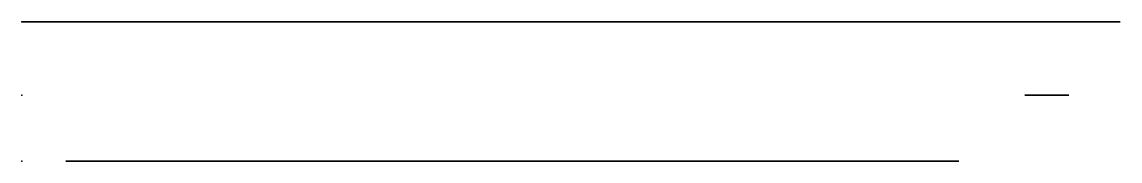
# Model space of a CAD drawing. Header units: centimetres. Extents: x 0 to 64.5, y 0.1 to 1.8.
# Drawn here: x 23.9 to 31.4, y 0.55 to 1.5 of the extents above; entities that cross this region are included whole.
import ezdxf

# ---------------------------------------------------------------- set-up
doc = ezdxf.new("R2010")
doc.units = ezdxf.units.CM
doc.header["$MEASUREMENT"] = 0
for name, color, linetype in [('Middle_piece_10mm_Sketch1', 7, 'Continuous'), ('Middle_piece_10mm_Sketch2', 7, 'Continuous'), ('Middle_piece_10mm_Sketch3', 7, 'Continuous'), ('Middle_piece_10mm_Sketch4', 7, 'Continuous')]:
    doc.layers.add(name, color=color, linetype=linetype)

# ---------------------------------------------------------------- blocks, each defined once
blk = doc.blocks.new('Middle_piece_10mm')
at = {"layer": 'Middle_piece_10mm_Sketch1'}
for p, q in [((6.4, 0.55, -12.6), (0.3, 0.55, -12.6)), ((0.3, 0.55, -3.4), (0.65, 0.55, -3.4)), ((0.3, 0.55, -12.6), (0.3, 0.55, -3.4)), ((0.65, 0.55, -0.85), (6.05, 0.55, -0.85)), ((6.05, 0.55, -3.4), (0.65, 0.55, -3.4)), ((0.65, 0.55, -3.4), (0.65, 0.55, -0.85)), ((2.35, 0.55, -9.8), (2.35, 0.55, -11.9)), ((2.35, 0.55, -11.9), (5.15, 0.55, -11.9)), ((5.15, 0.55, -9.8), (2.35, 0.55, -9.8)), ((2.75, 0.55, -3.4), (2.75, 0.55, -5.3)), ((2.75, 0.55, -5.3), (5.05, 0.55, -5.3)), ((5.05, 0.55, -3.4), (2.75, 0.55, -3.4)), ((5.05, 0.55, -5.3), (5.05, 0.55, -3.4)), ((5.15, 0.55, -11.9), (5.15, 0.55, -9.8)), ((6.05, 0.55, -0.85), (6.05, 0.55, -3.4)), ((6.05, 0.55, -3.4), (6.4, 0.55, -3.4)), ((6.4, 0.55, -3.4), (6.4, 0.55, -12.6))]:
    blk.add_line(p, q, dxfattribs=at)
blk.add_point((0, 0.55, 0), dxfattribs=at)
at = {"layer": 'Middle_piece_10mm_Sketch2'}
for p, q in [((0.3, 0.55, -12.6), (0.3, 0.55, -3.4)), ((0.3, 0.55, -3.4), (6.4, 0.55, -3.4)), ((6.4, 0.55, -12.6), (0.3, 0.55, -12.6)), ((4.95, 0.55, -11.65), (2.55, 0.55, -11.65)), ((2.55, 0.55, -11.65), (2.55, 0.55, -10.4)), ((2.55, 0.55, -10.4), (4.95, 0.55, -10.4)), ((2.55, 0.55, -10.4), (2.55, 0.55, -11.65)), ((2.55, 0.55, -11.65), (4.95, 0.55, -11.65)), ((4.95, 0.55, -10.4), (2.55, 0.55, -10.4)), ((4.95, 0.55, -11.65), (4.95, 0.55, -10.4)), ((4.95, 0.55, -10.4), (4.95, 0.55, -11.65)), ((6.4, 0.55, -3.4), (6.4, 0.55, -12.6))]:
    blk.add_line(p, q, dxfattribs=at)
blk.add_point((0, 0.55, 0), dxfattribs=at)
at = {"layer": 'Middle_piece_10mm_Sketch3'}
for p, q in [((0, 1.5, -13.2), (0, 1.5, -0.2)), ((0.65, 1.5, -3.4), (0.3, 1.5, -3.4)), ((0.3, 1.5, -3.4), (0.3, 1.5, -12.6)), ((0.3, 1.5, -12.6), (5.295, 1.5, -12.6)), ((0.4, 1.5, 0.2), (7.1, 1.5, 0.2)), ((5.345, 1.5, -13.6), (0.4, 1.5, -13.6)), ((0.65, 1.5, -0.85), (0.65, 1.5, -3.4)), ((6.05, 1.5, -0.85), (0.65, 1.5, -0.85)), ((5.295, 1.5, -12.99), (5.12, 1.5, -12.99)), ((5.12, 1.5, -12.99), (5.12, 1.5, -13.41)), ((5.12, 1.5, -13.41), (5.345, 1.5, -13.41)), ((5.295, 1.5, -12.6), (5.295, 1.5, -12.99)), ((5.345, 1.5, -13.41), (5.345, 1.5, -13.6)), ((5.945, 1.5, -13.41), (6.17, 1.5, -13.41)), ((7.1, 1.5, -13.6), (5.945, 1.5, -13.6)), ((5.945, 1.5, -13.6), (5.945, 1.5, -13.41)), ((5.995, 1.5, -12.6), (6.4, 1.5, -12.6)), ((5.995, 1.5, -12.99), (5.995, 1.5, -12.6)), ((6.17, 1.5, -12.99), (5.995, 1.5, -12.99)), ((6.05, 1.5, -3.4), (6.05, 1.5, -0.85)), ((6.4, 1.5, -3.4), (6.05, 1.5, -3.4)), ((6.17, 1.5, -13.41), (6.17, 1.5, -12.99)), ((6.4, 1.5, -12.6), (6.4, 1.5, -3.4)), ((7.5, 1.5, -0.2), (7.5, 1.5, -13.2))]:
    blk.add_line(p, q, dxfattribs=at)
at = {"layer": 'Middle_piece_10mm_Sketch3', "extrusion": (0, 1, 0)}
for centre, radius in [((-0.5, -13, 1.5), 0.195), ((-0.5, -0.4, 1.5), 0.195), ((-0.5, -0.4, 1.5), 0.15), ((-0.5, -13, 1.5), 0.15), ((-7, -0.4, 1.5), 0.195), ((-7, -13, 1.5), 0.195), ((-7, -13, 1.5), 0.15), ((-7, -0.4, 1.5), 0.15)]:
    blk.add_circle(centre, radius, dxfattribs=at)
for centre, start, end in [((-0.4, -13.2, 1.5), 270, 0), ((-0.4, -0.2, 1.5), 0, 90), ((-7.1, -0.2, 1.5), 90, 180), ((-7.1, -13.2, 1.5), 180, 270)]:
    blk.add_arc(centre, 0.4, start, end, dxfattribs=at)
at = {"layer": 'Middle_piece_10mm_Sketch3'}
blk.add_point((0, 1.5), dxfattribs=at)
at = {"layer": 'Middle_piece_10mm_Sketch4', "extrusion": (0, 1, 0)}
blk.add_circle((-7, -13, 1), 0.15, dxfattribs=at)
at = {"layer": 'Middle_piece_10mm_Sketch4'}
blk.add_point((0, 1, 0), dxfattribs=at)

msp = doc.modelspace()

# ---------------------------------------------------------------- block references
msp.add_blockref('Middle_piece_10mm', (23.9, 0, -0.2))

doc.saveas('drawing.dxf')
